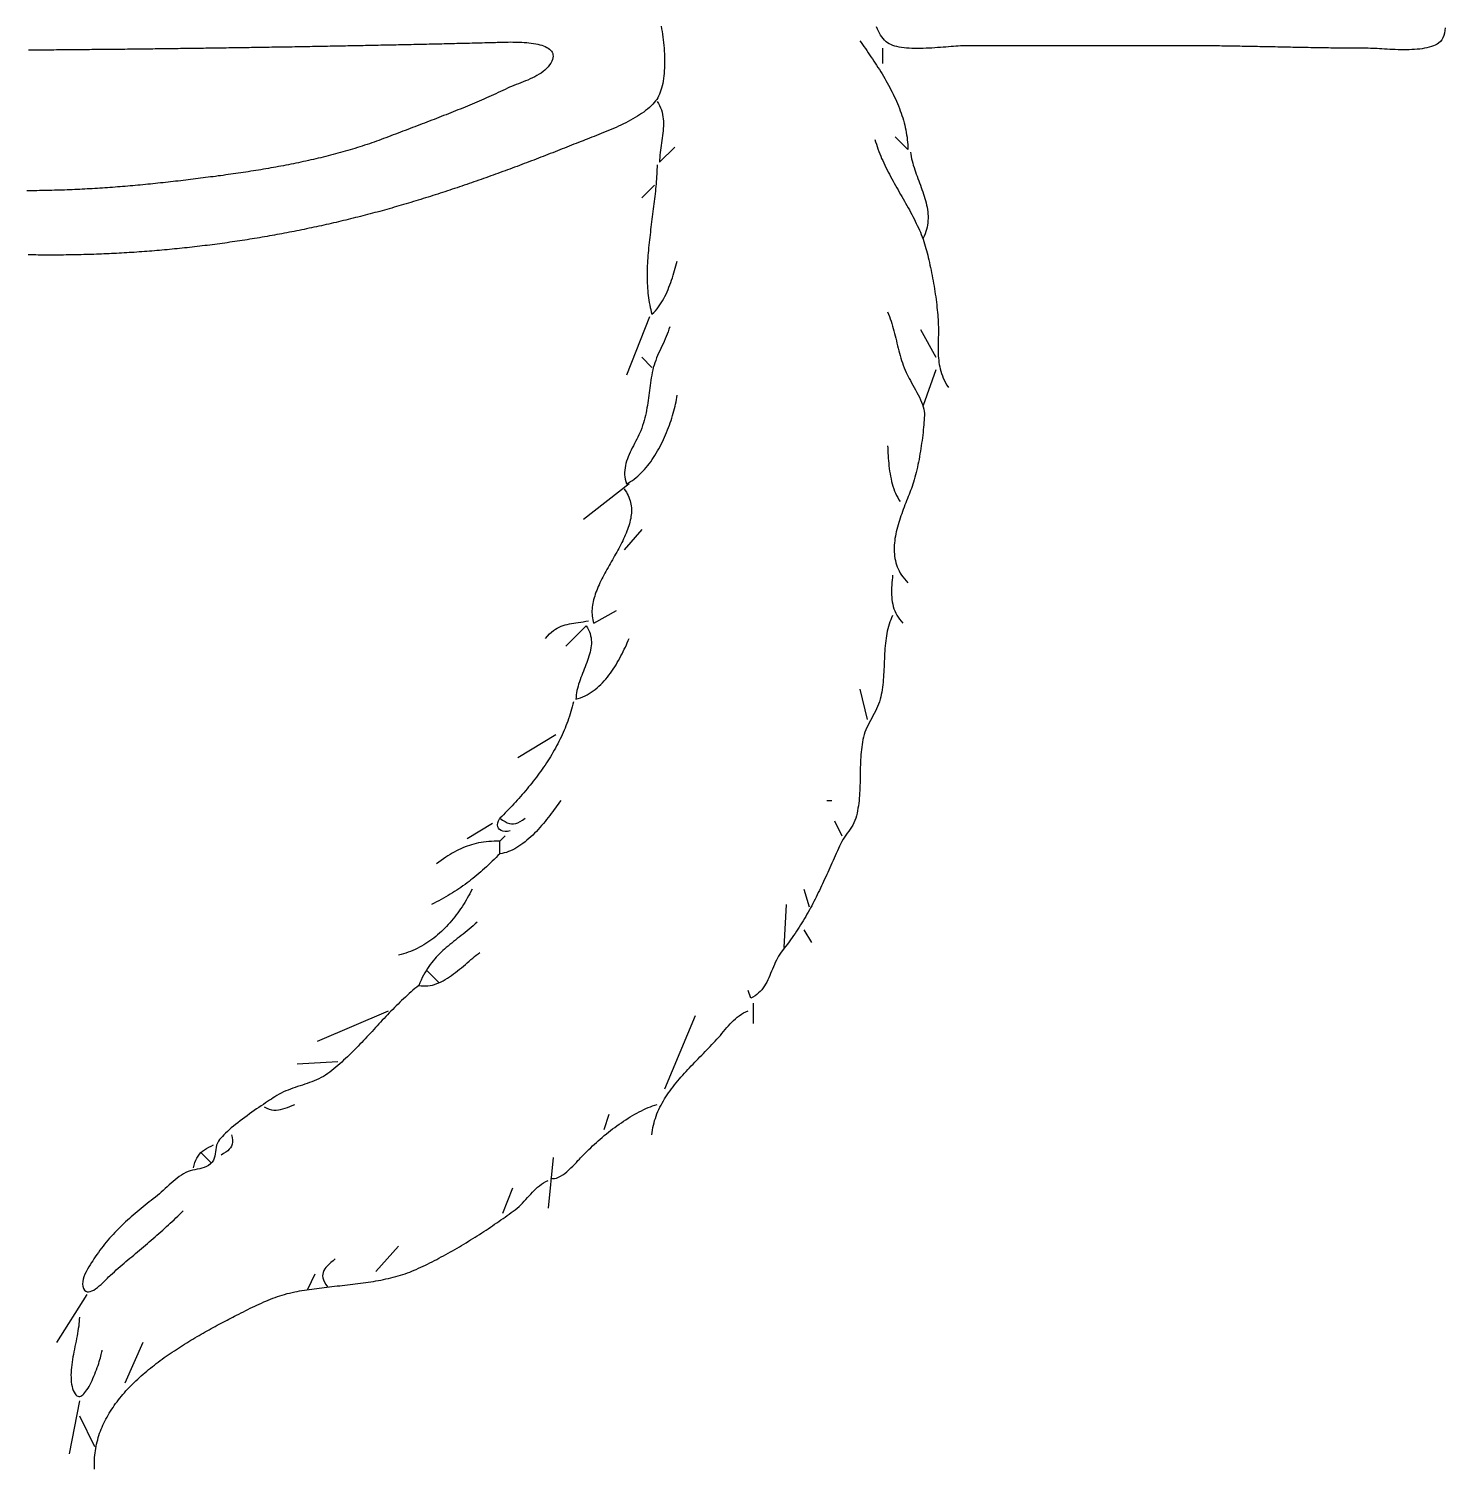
# Model space of a CAD drawing. Header units: millimetres. Extents: x 39 to 1143, y 32 to 1572.
# Drawn here: x 584 to 1143, y 32 to 601 of the extents above; entities that cross this region are included whole.
import ezdxf

# ---------------------------------------------------------------- set-up
doc = ezdxf.new("R2010")
doc.units = ezdxf.units.MM
doc.layers.add('0_0_0', color=3, linetype='Continuous')

msp = doc.modelspace()

# ---------------------------------------------------------------- linework, layer by layer
at = {"layer": '0_0_0'}
for points in [[(833.15, 601.73), (833.34, 600.7), (833.52, 599.64), (833.68, 598.57), (833.84, 597.49), (833.97, 596.39), (834.1, 595.28), (834.21, 594.17), (834.3, 593.04), (834.38, 591.92), (834.44, 590.8), (834.48, 589.68), (834.5, 588.56), (834.51, 587.45), (834.49, 586.35), (834.45, 585.27), (834.4, 584.2), (834.32, 583.15), (834.21, 582.12), (834.09, 581.11), (833.94, 580.13), (833.76, 579.17), (833.56, 578.25), (833.34, 577.36), (833.08, 576.5), (832.8, 575.69), (832.49, 574.91), (832.16, 574.18), (831.79, 573.49), (831.39, 572.86), (830.96, 572.27), (830.4, 571.6), (829.8, 570.95), (829.16, 570.31), (828.49, 569.69), (827.77, 569.08), (827.03, 568.48), (826.25, 567.89), (825.45, 567.32), (824.62, 566.76), (823.76, 566.22), (822.89, 565.69), (821.99, 565.16), (821.07, 564.65), (820.14, 564.16), (819.2, 563.67), (818.24, 563.19), (817.28, 562.73), (816.3, 562.27), (815.33, 561.83), (814.35, 561.4), (813.37, 560.97), (812.39, 560.56), (811.41, 560.15), (810.44, 559.76), (809.48, 559.37), (808.52, 558.99), (807.58, 558.63), (806.66, 558.26), (805.75, 557.91), (804.86, 557.57), (803.99, 557.23), (803.14, 556.9), (802.32, 556.57), (801.52, 556.26), (800.59, 555.88), (799.66, 555.51), (798.73, 555.14), (797.8, 554.77), (796.87, 554.4), (795.94, 554.03), (795.01, 553.66), (794.07, 553.29), (793.14, 552.92), (792.21, 552.55), (791.27, 552.19), (790.34, 551.82), (789.4, 551.46), (788.47, 551.09), (787.53, 550.73), (786.6, 550.37), (785.66, 550.01), (784.72, 549.64), (783.79, 549.28), (782.85, 548.92), (781.91, 548.57), (780.97, 548.21), (780.03, 547.85), (779.09, 547.5), (778.15, 547.14), (777.21, 546.79), (776.27, 546.44), (775.33, 546.09), (774.39, 545.74), (773.44, 545.39), (772.5, 545.04), (771.56, 544.69), (770.61, 544.34), (769.67, 544), (768.73, 543.66), (767.78, 543.31), (766.83, 542.97), (765.89, 542.63), (764.94, 542.29), (763.99, 541.96), (763.05, 541.62), (762.1, 541.28), (761.15, 540.95), (760.2, 540.62), (759.25, 540.29), (758.3, 539.96), (757.35, 539.63), (756.4, 539.3), (755.45, 538.98), (754.5, 538.65), (753.55, 538.33), (752.6, 538.01), (751.64, 537.69), (750.69, 537.37), (749.74, 537.05), (748.78, 536.74), (747.83, 536.43), (746.87, 536.11), (745.92, 535.8), (744.96, 535.49), (744, 535.19), (743.05, 534.88), (742.09, 534.58), (741.13, 534.28), (740.17, 533.98), (739.21, 533.68), (738.25, 533.38), (737.29, 533.08), (736.33, 532.79), (735.37, 532.5), (734.41, 532.21), (733.45, 531.92), (732.49, 531.64), (731.52, 531.35), (730.58, 531.08), (729.64, 530.8), (728.69, 530.53), (727.75, 530.26), (726.8, 529.99), (725.85, 529.72), (724.9, 529.46), (723.95, 529.19), (723, 528.93), (722.05, 528.67), (721.1, 528.41), (720.15, 528.16), (719.2, 527.9), (718.24, 527.65), (717.29, 527.4), (716.34, 527.15), (715.38, 526.91), (714.42, 526.66), (713.47, 526.42), (712.51, 526.18), (711.55, 525.94), (710.59, 525.7), (709.63, 525.47), (708.67, 525.24), (707.71, 525), (706.75, 524.77), (705.78, 524.55), (704.82, 524.32), (703.86, 524.1), (702.89, 523.88), (701.93, 523.66), (700.96, 523.44), (699.99, 523.22), (699.03, 523.01), (698.06, 522.8), (697.09, 522.59), (696.12, 522.38), (695.15, 522.17), (694.18, 521.97), (693.21, 521.76), (692.24, 521.56), (691.27, 521.37), (690.3, 521.17), (689.32, 520.97), (688.35, 520.78), (687.37, 520.59), (686.4, 520.4), (685.42, 520.21), (684.45, 520.03), (683.47, 519.84), (682.5, 519.66), (681.52, 519.48), (680.54, 519.31), (679.56, 519.13), (678.58, 518.96), (677.61, 518.79), (676.63, 518.62), (675.65, 518.45), (674.67, 518.28), (673.68, 518.12), (672.7, 517.96), (671.72, 517.8), (670.74, 517.64), (669.76, 517.48), (668.77, 517.33), (667.79, 517.18), (666.8, 517.02), (665.82, 516.88), (664.84, 516.73), (663.85, 516.59), (662.86, 516.44), (661.88, 516.3), (660.89, 516.16), (659.91, 516.03), (658.92, 515.89), (657.93, 515.76), (656.94, 515.63), (655.95, 515.5), (654.97, 515.37), (653.98, 515.25), (652.99, 515.13), (652, 515), (651.01, 514.89), (650.02, 514.77), (649.03, 514.65), (648.04, 514.54), (647.05, 514.43), (646.06, 514.32), (645.06, 514.21), (644.07, 514.11), (643.08, 514.01), (642.09, 513.9), (641.1, 513.81), (640.1, 513.71), (639.11, 513.61), (638.12, 513.52), (637.12, 513.43), (636.13, 513.34), (635.14, 513.25), (634.14, 513.17), (633.15, 513.08), (632.15, 513), (631.16, 512.92), (630.16, 512.85), (629.17, 512.77), (628.17, 512.7), (627.18, 512.63), (626.18, 512.56), (625.19, 512.49), (624.19, 512.42), (623.19, 512.36), (622.2, 512.3), (621.2, 512.24), (620.21, 512.18), (619.21, 512.13), (618.21, 512.08), (617.22, 512.02), (616.22, 511.98), (615.22, 511.93), (614.23, 511.88), (613.23, 511.84), (612.23, 511.8), (611.23, 511.76), (610.24, 511.72), (609.24, 511.69), (608.24, 511.65), (607.25, 511.62), (606.25, 511.59), (605.25, 511.57), (604.25, 511.54), (603.26, 511.52), (602.26, 511.5), (601.26, 511.48), (600.26, 511.46), (599.27, 511.45), (598.27, 511.44), (597.27, 511.43), (596.28, 511.42), (595.28, 511.41), (594.28, 511.41), (593.28, 511.4), (592.29, 511.4), (591.29, 511.4), (590.29, 511.41), (589.3, 511.41), (588.3, 511.42), (587.3, 511.43), (586.31, 511.44), (585.31, 511.46), (584.31, 511.47), (583.32, 511.49)], [(1142.6, 601.12), (1142.49, 600.08), (1142.32, 599.07), (1142.06, 598.11), (1141.72, 597.22), (1141.27, 596.41), (1140.7, 595.69), (1140.01, 595.09), (1139.38, 594.68), (1138.69, 594.31), (1137.94, 593.98), (1137.15, 593.7), (1136.31, 593.44), (1135.42, 593.22), (1134.5, 593.04), (1133.54, 592.88), (1132.55, 592.75), (1131.54, 592.65), (1130.5, 592.57), (1129.44, 592.52), (1128.37, 592.48), (1127.28, 592.46), (1126.19, 592.46), (1125.09, 592.47), (1123.99, 592.5), (1122.9, 592.53), (1121.82, 592.58), (1120.74, 592.63), (1119.69, 592.68), (1118.65, 592.74), (1117.64, 592.8), (1116.65, 592.86), (1115.69, 592.91), (1114.77, 592.96), (1113.89, 593), (1113.06, 593.03), (1112.26, 593.05), (1111.52, 593.06), (1110.52, 593.06), (1109.52, 593.06), (1108.52, 593.06), (1107.52, 593.07), (1106.52, 593.07), (1105.52, 593.08), (1104.52, 593.08), (1103.52, 593.09), (1102.52, 593.1), (1101.52, 593.11), (1100.51, 593.12), (1099.51, 593.13), (1098.51, 593.14), (1097.51, 593.16), (1096.51, 593.17), (1095.51, 593.18), (1094.51, 593.2), (1093.51, 593.21), (1092.51, 593.23), (1091.51, 593.25), (1090.51, 593.26), (1089.51, 593.28), (1088.5, 593.3), (1087.5, 593.32), (1086.5, 593.34), (1085.5, 593.35), (1084.5, 593.37), (1083.5, 593.39), (1082.5, 593.41), (1081.5, 593.43), (1080.5, 593.45), (1079.5, 593.47), (1078.5, 593.5), (1077.5, 593.52), (1076.5, 593.54), (1075.5, 593.56), (1074.5, 593.58), (1073.5, 593.6), (1072.5, 593.62), (1071.5, 593.64), (1070.5, 593.66), (1069.5, 593.68), (1068.5, 593.7), (1067.5, 593.72), (1066.5, 593.74), (1065.5, 593.76), (1064.5, 593.78), (1063.5, 593.8), (1062.5, 593.82), (1061.5, 593.83), (1060.5, 593.85), (1059.5, 593.87), (1058.5, 593.89), (1057.5, 593.9), (1056.5, 593.92), (1055.5, 593.93), (1054.5, 593.95), (1053.5, 593.96), (1052.5, 593.97), (1051.51, 593.98), (1050.51, 593.99), (1049.51, 594.01), (1048.51, 594.01), (1047.51, 594.02), (1046.51, 594.03), (1045.51, 594.04), (1044.51, 594.04), (1043.52, 594.05), (1042.52, 594.05), (1041.52, 594.06), (1040.52, 594.06), (1039.52, 594.06), (953.52, 594.06), (952.83, 594.05), (952.07, 594.02), (951.26, 593.98), (950.4, 593.93), (949.5, 593.87), (948.55, 593.8), (947.57, 593.72), (946.56, 593.64), (945.51, 593.55), (944.44, 593.47), (943.35, 593.38), (942.24, 593.3), (941.12, 593.22), (939.99, 593.15), (938.85, 593.09), (937.71, 593.04), (936.57, 593), (935.44, 592.97), (934.32, 592.96), (933.22, 592.98), (932.13, 593.01), (931.07, 593.06), (930.03, 593.14), (929.02, 593.24), (928.04, 593.37), (927.11, 593.53), (926.21, 593.72), (925.37, 593.95), (924.57, 594.21), (923.82, 594.51), (923.14, 594.85), (922.51, 595.24), (921.95, 595.66), (921.34, 596.23), (920.78, 596.85), (920.25, 597.52), (919.76, 598.23), (919.31, 598.99), (918.89, 599.79), (918.5, 600.62), (918.14, 601.49)], [(766.52, 595.35), (766.89, 595.36), (767.33, 595.38), (767.83, 595.4), (768.4, 595.42), (769.02, 595.44), (769.69, 595.47), (770.41, 595.49), (771.17, 595.51), (771.97, 595.52), (772.8, 595.53), (773.66, 595.54), (774.55, 595.53), (775.45, 595.52), (776.36, 595.5), (777.29, 595.46), (778.21, 595.42), (779.14, 595.36), (780.07, 595.28), (780.98, 595.19), (781.88, 595.08), (782.76, 594.95), (783.62, 594.8), (784.44, 594.63), (785.24, 594.43), (785.99, 594.22), (786.71, 593.97), (787.38, 593.71), (787.99, 593.41), (788.55, 593.08), (789.05, 592.73), (789.48, 592.34), (789.84, 591.92), (790.12, 591.47), (790.33, 590.98), (790.45, 590.45), (790.48, 589.89), (790.41, 589.29), (790.25, 588.64), (789.98, 587.96), (789.61, 587.23), (789.12, 586.47), (788.56, 585.75), (787.94, 585.08), (787.27, 584.44), (786.54, 583.85), (785.77, 583.29), (784.96, 582.77), (784.11, 582.27), (783.24, 581.8), (782.34, 581.36), (781.42, 580.94), (780.5, 580.53), (779.56, 580.14), (778.63, 579.77), (777.7, 579.41), (776.78, 579.05), (775.87, 578.7), (774.99, 578.34), (774.13, 577.99), (773.31, 577.64), (772.52, 577.27), (771.6, 576.83), (770.67, 576.39), (769.74, 575.96), (768.81, 575.53), (767.88, 575.1), (766.95, 574.68), (766.02, 574.26), (765.08, 573.84), (764.15, 573.43), (763.22, 573.02), (762.29, 572.61), (761.35, 572.21), (760.42, 571.81), (759.49, 571.41), (758.55, 571.01), (757.62, 570.62), (756.68, 570.23), (755.74, 569.84), (754.81, 569.46), (753.87, 569.07), (752.93, 568.69), (751.99, 568.32), (751.06, 567.94), (750.12, 567.56), (749.18, 567.19), (748.24, 566.82), (747.29, 566.45), (746.35, 566.08), (745.41, 565.71), (744.47, 565.35), (743.52, 564.98), (742.58, 564.62), (741.64, 564.25), (740.69, 563.89), (739.75, 563.53), (738.8, 563.17), (737.85, 562.8), (736.9, 562.44), (735.96, 562.08), (735.01, 561.72), (734.06, 561.36), (733.11, 561), (732.16, 560.64), (731.2, 560.28), (730.25, 559.92), (729.3, 559.56), (728.35, 559.2), (727.39, 558.83), (726.44, 558.47), (725.48, 558.1), (724.52, 557.74), (723.6, 557.39), (722.67, 557.04), (721.74, 556.7), (720.8, 556.36), (719.87, 556.03), (718.93, 555.7), (717.99, 555.38), (717.05, 555.06), (716.11, 554.75), (715.16, 554.44), (714.21, 554.14), (713.26, 553.84), (712.31, 553.55), (711.36, 553.26), (710.4, 552.97), (709.45, 552.69), (708.49, 552.41), (707.53, 552.14), (706.56, 551.87), (705.6, 551.6), (704.64, 551.34), (703.67, 551.09), (702.7, 550.83), (701.73, 550.59), (700.76, 550.34), (699.79, 550.1), (698.81, 549.86), (697.84, 549.63), (696.86, 549.4), (695.89, 549.17), (694.91, 548.95), (693.93, 548.73), (692.95, 548.51), (691.97, 548.3), (690.98, 548.09), (690, 547.88), (689.02, 547.67), (688.03, 547.47), (687.05, 547.28), (686.06, 547.08), (685.07, 546.89), (684.08, 546.7), (683.09, 546.52), (682.11, 546.33), (681.12, 546.15), (680.13, 545.97), (679.13, 545.8), (678.14, 545.63), (677.15, 545.46), (676.16, 545.29), (675.17, 545.12), (674.18, 544.96), (673.18, 544.8), (672.19, 544.64), (671.2, 544.48), (670.21, 544.33), (669.21, 544.18), (668.22, 544.03), (667.23, 543.88), (666.23, 543.73), (665.24, 543.59), (664.25, 543.45), (663.26, 543.31), (662.27, 543.17), (661.27, 543.03), (660.28, 542.89), (659.29, 542.76), (658.3, 542.63), (657.31, 542.49), (656.32, 542.36), (655.33, 542.24), (654.34, 542.11), (653.36, 541.98), (652.37, 541.86), (651.38, 541.73), (650.4, 541.61), (649.41, 541.49), (648.43, 541.37), (647.45, 541.25), (646.46, 541.13), (645.48, 541.01), (644.5, 540.89), (643.52, 540.77), (642.53, 540.65), (641.53, 540.54), (640.53, 540.42), (639.54, 540.31), (638.54, 540.2), (637.54, 540.08), (636.55, 539.98), (635.55, 539.87), (634.55, 539.76), (633.55, 539.66), (632.56, 539.56), (631.56, 539.45), (630.56, 539.36), (629.57, 539.26), (628.57, 539.16), (627.57, 539.07), (626.58, 538.98), (625.58, 538.89), (624.58, 538.8), (623.58, 538.71), (622.59, 538.62), (621.59, 538.54), (620.59, 538.46), (619.6, 538.38), (618.6, 538.3), (617.6, 538.22), (616.61, 538.15), (615.61, 538.08), (614.61, 538.01), (613.62, 537.94), (612.62, 537.87), (611.63, 537.81), (610.63, 537.74), (609.63, 537.68), (608.64, 537.62), (607.64, 537.56), (606.64, 537.51), (605.65, 537.46), (604.65, 537.4), (603.66, 537.35), (602.66, 537.31), (601.67, 537.26), (600.67, 537.22), (599.67, 537.18), (598.68, 537.14), (597.68, 537.1), (596.69, 537.07), (595.69, 537.03), (594.7, 537), (593.7, 536.97), (592.71, 536.95), (591.71, 536.92), (590.72, 536.9), (589.72, 536.88), (588.73, 536.86), (587.74, 536.84), (586.74, 536.83), (585.75, 536.82), (584.75, 536.81), (583.76, 536.8), (582.77, 536.8)], [(583.49, 592.42), (584.49, 592.43), (585.49, 592.44), (586.49, 592.45), (587.49, 592.45), (588.49, 592.46), (589.49, 592.47), (590.49, 592.48), (591.49, 592.49), (592.49, 592.5), (593.49, 592.5), (594.49, 592.51), (595.49, 592.52), (596.49, 592.53), (597.49, 592.54), (598.49, 592.55), (599.49, 592.56), (600.49, 592.56), (601.49, 592.57), (602.49, 592.58), (603.49, 592.59), (604.49, 592.6), (605.49, 592.61), (606.49, 592.62), (607.49, 592.63), (608.49, 592.64), (609.49, 592.65), (610.49, 592.66), (611.49, 592.67), (612.49, 592.68), (613.49, 592.69), (614.49, 592.7), (615.49, 592.71), (616.49, 592.72), (617.49, 592.73), (618.49, 592.74), (619.49, 592.75), (620.49, 592.76), (621.49, 592.77), (622.49, 592.78), (623.49, 592.8), (624.49, 592.81), (625.49, 592.82), (626.49, 592.83), (627.49, 592.84), (628.49, 592.85), (629.49, 592.86), (630.49, 592.88), (631.49, 592.89), (632.49, 592.9), (633.49, 592.91), (634.49, 592.92), (635.49, 592.94), (636.49, 592.95), (637.49, 592.96), (638.49, 592.97), (639.49, 592.98), (640.5, 593), (641.5, 593.01), (642.5, 593.02), (643.5, 593.04), (644.5, 593.05), (645.5, 593.06), (646.5, 593.07), (647.5, 593.09), (648.5, 593.1), (649.5, 593.11), (650.5, 593.13), (651.5, 593.14), (652.5, 593.15), (653.5, 593.17), (654.5, 593.18), (655.5, 593.2), (656.5, 593.21), (657.5, 593.22), (658.5, 593.24), (659.5, 593.25), (660.5, 593.27), (661.5, 593.28), (662.5, 593.3), (663.5, 593.31), (664.5, 593.33), (665.5, 593.34), (666.5, 593.36), (667.5, 593.37), (668.5, 593.39), (669.5, 593.4), (670.5, 593.42), (671.5, 593.43), (672.5, 593.45), (673.5, 593.46), (674.5, 593.48), (675.5, 593.49), (676.5, 593.51), (677.5, 593.53), (678.5, 593.54), (679.5, 593.56), (680.5, 593.57), (681.5, 593.59), (682.5, 593.61), (683.5, 593.62), (684.5, 593.64), (685.5, 593.66), (686.5, 593.67), (687.5, 593.69), (688.5, 593.71), (689.5, 593.73), (690.51, 593.74), (691.51, 593.76), (692.51, 593.78), (693.51, 593.8), (694.51, 593.81), (695.51, 593.83), (696.51, 593.85), (697.51, 593.87), (698.51, 593.88), (699.51, 593.9), (700.51, 593.92), (701.51, 593.94), (702.51, 593.96), (703.51, 593.98), (704.51, 594), (705.51, 594.01), (706.51, 594.03), (707.51, 594.05), (708.51, 594.07), (709.51, 594.09), (710.51, 594.11), (711.51, 594.13), (712.51, 594.15), (713.51, 594.17), (714.51, 594.19), (715.51, 594.21), (716.51, 594.23), (717.51, 594.25), (718.51, 594.27), (719.51, 594.29), (720.51, 594.31), (721.51, 594.33), (722.51, 594.35), (723.51, 594.37), (724.51, 594.39), (725.51, 594.41), (726.51, 594.43), (727.51, 594.45), (728.51, 594.47), (729.51, 594.49), (730.52, 594.52), (731.52, 594.54), (732.52, 594.56), (733.52, 594.58), (734.52, 594.6), (735.52, 594.62), (736.52, 594.65), (737.52, 594.67), (738.52, 594.69), (739.52, 594.71), (740.52, 594.73), (741.52, 594.76), (742.52, 594.78), (743.52, 594.8), (744.52, 594.82), (745.52, 594.85), (746.52, 594.87), (747.52, 594.89), (748.52, 594.92), (749.52, 594.94), (750.52, 594.96), (751.52, 594.99), (752.52, 595.01), (753.52, 595.03), (754.52, 595.06), (755.52, 595.08), (756.52, 595.11), (757.52, 595.13), (758.52, 595.15), (759.52, 595.18), (760.52, 595.2), (761.52, 595.23), (762.52, 595.25), (763.52, 595.28), (764.52, 595.3), (765.52, 595.33), (766.52, 595.35)], [(911.52, 596.06), (912.07, 595.29), (912.63, 594.51), (913.18, 593.72), (913.74, 592.92), (914.3, 592.12), (914.85, 591.32), (915.41, 590.5), (915.97, 589.68), (916.53, 588.86), (917.08, 588.02), (917.63, 587.19), (918.18, 586.34), (918.73, 585.49), (919.27, 584.64), (919.8, 583.77), (920.33, 582.91), (920.86, 582.03), (921.38, 581.16), (921.88, 580.28), (922.39, 579.39), (922.88, 578.5), (923.36, 577.6), (923.83, 576.7), (924.29, 575.79), (924.74, 574.88), (925.18, 573.97), (925.61, 573.05), (926.02, 572.13), (926.42, 571.2), (926.8, 570.27), (927.17, 569.34), (927.53, 568.4), (927.86, 567.46), (928.18, 566.52), (928.49, 565.58), (928.77, 564.63), (929.03, 563.68), (929.28, 562.72), (929.51, 561.76), (929.71, 560.8), (929.89, 559.84), (930.05, 558.88), (930.19, 557.91), (930.31, 556.95), (930.4, 555.98), (930.47, 555), (930.51, 554.03), (930.52, 553.06), (925.52, 558.06)], [(920.52, 593.06), (920.52, 587.06)], [(831.52, 572.06), (832.06, 571.24), (832.53, 570.41), (832.92, 569.56), (833.25, 568.7), (833.51, 567.83), (833.72, 566.94), (833.87, 566.05), (833.98, 565.14), (834.04, 564.22), (834.06, 563.3), (834.04, 562.36), (833.99, 561.42), (833.92, 560.47), (833.82, 559.52), (833.71, 558.57), (833.58, 557.61), (833.44, 556.65), (833.3, 555.69), (833.15, 554.72), (833.02, 553.76), (832.89, 552.8), (832.77, 551.85), (832.67, 550.89), (832.59, 549.94), (832.54, 549), (832.52, 548.06), (838.52, 554.06)], [(917.52, 557.06), (917.79, 556.11), (918.08, 555.16), (918.39, 554.23), (918.72, 553.29), (919.06, 552.36), (919.42, 551.44), (919.8, 550.52), (920.18, 549.6), (920.59, 548.69), (921, 547.78), (921.43, 546.88), (921.86, 545.98), (922.31, 545.08), (922.77, 544.18), (923.23, 543.29), (923.71, 542.4), (924.18, 541.51), (924.67, 540.63), (925.16, 539.75), (925.65, 538.86), (926.15, 537.98), (926.65, 537.11), (927.15, 536.23), (927.65, 535.35), (928.15, 534.47), (928.65, 533.6), (929.15, 532.72), (929.65, 531.85), (930.14, 530.97), (930.63, 530.1), (931.11, 529.22), (931.58, 528.35), (932.05, 527.47), (932.51, 526.59), (932.97, 525.71), (933.41, 524.83), (933.84, 523.94), (934.26, 523.06), (934.67, 522.17), (935.07, 521.28), (935.45, 520.39), (935.82, 519.5), (936.17, 518.6), (936.5, 517.7), (936.82, 516.79), (937.12, 515.88), (937.4, 514.97), (937.66, 514.06), (937.89, 513.19), (938.13, 512.29), (938.36, 511.37), (938.59, 510.43), (938.81, 509.47), (939.03, 508.49), (939.25, 507.49), (939.47, 506.48), (939.68, 505.45), (939.89, 504.41), (940.1, 503.37), (940.29, 502.31), (940.49, 501.25), (940.67, 500.19), (940.85, 499.13), (941.03, 498.06), (941.19, 497), (941.35, 495.94), (941.5, 494.88), (941.64, 493.84), (941.78, 492.8), (941.9, 491.77), (942.02, 490.76), (942.12, 489.76), (942.22, 488.78), (942.3, 487.82), (942.37, 486.87), (942.43, 485.95), (942.48, 485.06), (942.53, 483.97), (942.55, 482.91), (942.57, 481.87), (942.56, 480.86), (942.56, 479.86), (942.54, 478.89), (942.52, 477.94), (942.5, 477.01), (942.49, 476.08), (942.47, 475.18), (942.47, 474.28), (942.48, 473.39), (942.5, 472.51), (942.54, 471.64), (942.6, 470.77), (942.69, 469.9), (942.79, 469.04), (942.93, 468.17), (943.1, 467.3), (943.3, 466.43), (943.55, 465.55), (943.83, 464.66), (944.15, 463.76), (944.52, 462.85), (944.94, 461.93), (945.41, 460.99), (945.94, 460.03), (946.52, 459.06)], [(931.52, 552.06), (931.65, 551.19), (931.81, 550.33), (931.99, 549.46), (932.2, 548.59), (932.43, 547.72), (932.68, 546.86), (932.95, 545.99), (933.24, 545.12), (933.54, 544.24), (933.84, 543.37), (934.16, 542.5), (934.48, 541.63), (934.8, 540.76), (935.13, 539.88), (935.45, 539.01), (935.77, 538.14), (936.09, 537.26), (936.39, 536.39), (936.69, 535.51), (936.97, 534.64), (937.23, 533.76), (937.48, 532.89), (937.7, 532.02), (937.9, 531.14), (938.08, 530.27), (938.23, 529.39), (938.35, 528.52), (938.43, 527.64), (938.48, 526.77), (938.49, 525.9), (938.47, 525.02), (938.4, 524.15), (938.28, 523.28), (938.12, 522.41), (937.91, 521.54), (937.65, 520.67), (937.33, 519.8), (936.96, 518.93), (936.52, 518.06)], [(831.52, 547.06), (831.51, 546.14), (831.49, 545.21), (831.46, 544.27), (831.42, 543.33), (831.37, 542.38), (831.3, 541.43), (831.23, 540.47), (831.16, 539.5), (831.07, 538.53), (830.98, 537.56), (830.88, 536.58), (830.78, 535.59), (830.67, 534.6), (830.55, 533.61), (830.43, 532.61), (830.31, 531.61), (830.18, 530.6), (830.06, 529.6), (829.93, 528.59), (829.79, 527.57), (829.66, 526.56), (829.53, 525.54), (829.4, 524.52), (829.26, 523.5), (829.13, 522.48), (829, 521.46), (828.88, 520.44), (828.75, 519.41), (828.63, 518.39), (828.51, 517.37), (828.4, 516.35), (828.29, 515.32), (828.19, 514.3), (828.1, 513.28), (828.01, 512.27), (827.92, 511.25), (827.85, 510.23), (827.78, 509.22), (827.73, 508.21), (827.68, 507.21), (827.64, 506.2), (827.61, 505.2), (827.6, 504.2), (827.59, 503.21), (827.6, 502.22), (827.62, 501.24), (827.65, 500.26), (827.7, 499.28), (827.76, 498.31), (827.84, 497.35), (827.93, 496.39), (828.03, 495.44), (828.16, 494.49), (828.3, 493.55), (828.45, 492.62), (828.63, 491.69), (828.82, 490.77), (829.04, 489.86), (829.27, 488.95), (829.52, 488.06), (830.22, 488.73), (830.88, 489.43), (831.51, 490.16), (832.1, 490.92), (832.66, 491.71), (833.2, 492.51), (833.7, 493.35), (834.18, 494.2), (834.64, 495.07), (835.07, 495.96), (835.48, 496.86), (835.87, 497.77), (836.24, 498.7), (836.59, 499.64), (836.93, 500.58), (837.26, 501.52), (837.57, 502.47), (837.87, 503.43), (838.16, 504.38), (838.44, 505.33), (838.72, 506.27), (838.99, 507.21), (839.26, 508.14), (839.52, 509.06)], [(825.52, 534.06), (830.52, 539.06)], [(828.52, 487.06), (819.52, 464.06)], [(922.52, 489.06), (922.9, 488.13), (923.26, 487.19), (923.59, 486.25), (923.9, 485.3), (924.2, 484.35), (924.48, 483.39), (924.75, 482.43), (925.01, 481.46), (925.26, 480.49), (925.5, 479.52), (925.74, 478.54), (925.98, 477.57), (926.21, 476.59), (926.45, 475.61), (926.7, 474.64), (926.95, 473.66), (927.2, 472.69), (927.47, 471.72), (927.75, 470.76), (928.05, 469.79), (928.37, 468.83), (928.7, 467.88), (929.05, 466.93), (929.43, 465.99), (929.84, 465.06), (930.19, 464.31), (930.59, 463.52), (931.03, 462.69), (931.51, 461.83), (932.01, 460.94), (932.52, 460.03), (933.05, 459.1), (933.57, 458.16), (934.09, 457.2), (934.59, 456.24), (935.07, 455.28), (935.52, 454.32), (935.92, 453.36), (936.28, 452.42), (936.58, 451.5), (936.82, 450.6), (936.99, 449.72), (937.08, 448.87), (937.08, 448.06), (937.02, 447.18), (936.96, 446.27), (936.88, 445.34), (936.8, 444.38), (936.71, 443.4), (936.61, 442.4), (936.5, 441.38), (936.38, 440.35), (936.26, 439.3), (936.12, 438.25), (935.97, 437.19), (935.82, 436.12), (935.66, 435.04), (935.49, 433.97), (935.31, 432.9), (935.12, 431.83), (934.92, 430.76), (934.71, 429.7), (934.5, 428.66), (934.28, 427.62), (934.04, 426.6), (933.8, 425.6), (933.55, 424.62), (933.3, 423.66), (933.03, 422.72), (932.76, 421.81), (932.47, 420.92), (932.18, 420.07), (931.9, 419.3), (931.61, 418.51), (931.31, 417.71), (931, 416.9), (930.68, 416.09), (930.36, 415.26), (930.04, 414.43), (929.71, 413.58), (929.38, 412.74), (929.05, 411.88), (928.72, 411.02), (928.4, 410.15), (928.09, 409.28), (927.78, 408.4), (927.48, 407.52), (927.19, 406.64), (926.91, 405.76), (926.65, 404.87), (926.4, 403.98), (926.17, 403.09), (925.96, 402.2), (925.76, 401.3), (925.59, 400.41), (925.44, 399.52), (925.32, 398.64), (925.22, 397.75), (925.15, 396.87), (925.12, 395.99), (925.11, 395.11), (925.13, 394.24), (925.19, 393.37), (925.29, 392.51), (925.42, 391.65), (925.59, 390.81), (925.8, 389.96), (926.06, 389.13), (926.36, 388.3), (926.7, 387.49), (927.09, 386.68), (927.53, 385.88), (928.03, 385.09), (928.57, 384.32), (929.16, 383.55), (929.82, 382.8), (930.52, 382.06)], [(836.52, 483.06), (836.23, 482.1), (835.89, 481.14), (835.53, 480.19), (835.15, 479.24), (834.74, 478.29), (834.32, 477.35), (833.89, 476.41), (833.46, 475.48), (833.02, 474.54), (832.59, 473.61), (832.16, 472.67), (831.75, 471.73), (831.36, 470.79), (830.99, 469.85), (830.64, 468.91), (830.33, 467.96), (830.06, 467.01), (829.83, 466.06), (829.61, 465.02), (829.41, 463.99), (829.23, 462.97), (829.07, 461.96), (828.92, 460.96), (828.78, 459.96), (828.65, 458.96), (828.52, 457.97), (828.4, 456.98), (828.27, 456), (828.15, 455.01), (828.01, 454.03), (827.87, 453.05), (827.72, 452.07), (827.56, 451.09), (827.38, 450.1), (827.18, 449.11), (826.96, 448.12), (826.72, 447.13), (826.45, 446.13), (826.16, 445.12), (825.83, 444.11), (825.47, 443.09), (825.07, 442.06), (824.72, 441.22), (824.34, 440.38), (823.93, 439.53), (823.52, 438.68), (823.08, 437.83), (822.65, 436.98), (822.21, 436.12), (821.77, 435.26), (821.35, 434.4), (820.94, 433.53), (820.54, 432.66), (820.17, 431.79), (819.83, 430.91), (819.53, 430.03), (819.27, 429.15), (819.05, 428.27), (818.88, 427.38), (818.76, 426.48), (818.71, 425.59), (818.72, 424.69), (818.8, 423.79), (818.96, 422.88), (819.2, 421.97), (819.52, 421.06), (820.3, 421.49), (821.06, 421.96), (821.8, 422.46), (822.53, 422.99), (823.25, 423.55), (823.95, 424.15), (824.64, 424.77), (825.31, 425.42), (825.97, 426.1), (826.62, 426.8), (827.24, 427.53), (827.86, 428.28), (828.46, 429.05), (829.04, 429.84), (829.61, 430.65), (830.17, 431.48), (830.71, 432.32), (831.24, 433.18), (831.75, 434.06), (832.25, 434.94), (832.73, 435.84), (833.2, 436.75), (833.65, 437.67), (834.08, 438.59), (834.51, 439.53), (834.91, 440.46), (835.31, 441.41), (835.68, 442.35), (836.05, 443.3), (836.39, 444.25), (836.72, 445.19), (837.04, 446.14), (837.34, 447.08), (837.63, 448.02), (837.9, 448.95), (838.16, 449.88), (838.4, 450.79), (838.62, 451.7), (838.84, 452.6), (839.03, 453.48), (839.21, 454.36), (839.37, 455.21), (839.52, 456.06)], [(935.52, 482.06), (941.52, 471.06)], [(825.52, 471.06), (829.52, 467.06)], [(941.52, 466.06), (936.52, 452.06)], [(922.52, 436.06), (922.57, 435.13), (922.61, 434.18), (922.66, 433.21), (922.72, 432.22), (922.79, 431.22), (922.87, 430.21), (922.96, 429.19), (923.07, 428.17), (923.19, 427.14), (923.33, 426.11), (923.49, 425.09), (923.67, 424.07), (923.88, 423.07), (924.11, 422.07), (924.36, 421.08), (924.64, 420.12), (924.95, 419.17), (925.29, 418.25), (925.67, 417.35), (926.08, 416.48), (926.52, 415.64), (927, 414.83), (927.52, 414.06)], [(820.52, 421.06), (802.52, 407.06)], [(818.52, 419.06), (818.99, 418.41), (819.42, 417.76), (819.8, 417.1), (820.13, 416.44), (820.43, 415.78), (820.68, 415.1), (820.9, 414.43), (821.07, 413.75), (821.21, 413.06), (821.31, 412.37), (821.38, 411.68), (821.42, 410.98), (821.42, 410.28), (821.39, 409.57), (821.33, 408.86), (821.24, 408.15), (821.12, 407.43), (820.98, 406.71), (820.81, 405.99), (820.61, 405.27), (820.4, 404.54), (820.16, 403.81), (819.9, 403.07), (819.62, 402.34), (819.32, 401.6), (819.01, 400.86), (818.68, 400.11), (818.33, 399.37), (817.97, 398.62), (817.6, 397.87), (817.22, 397.12), (816.83, 396.37), (816.42, 395.62), (816.01, 394.87), (815.6, 394.11), (815.18, 393.36), (814.75, 392.6), (814.32, 391.84), (813.89, 391.09), (813.46, 390.33), (813.03, 389.57), (812.6, 388.82), (812.17, 388.06), (811.75, 387.3), (811.33, 386.54), (810.92, 385.79), (810.51, 385.03), (810.12, 384.28), (809.73, 383.52), (809.36, 382.77), (809, 382.02), (808.65, 381.27), (808.32, 380.52), (808, 379.77), (807.7, 379.03), (807.41, 378.28), (807.15, 377.54), (806.91, 376.8), (806.69, 376.06), (806.49, 375.33), (806.31, 374.6), (806.16, 373.87), (806.04, 373.14), (805.95, 372.42), (805.88, 371.7), (805.84, 370.98), (805.84, 370.26), (805.86, 369.55), (805.92, 368.85), (806.02, 368.14), (806.15, 367.44), (806.32, 366.75), (806.52, 366.06), (815.52, 371.06)], [(825.52, 403.06), (818.52, 395.06)], [(924.52, 385.06), (924.41, 384.06), (924.31, 383.07), (924.22, 382.08), (924.14, 381.1), (924.09, 380.13), (924.06, 379.16), (924.06, 378.2), (924.08, 377.25), (924.14, 376.31), (924.24, 375.38), (924.37, 374.46), (924.54, 373.55), (924.76, 372.66), (925.03, 371.78), (925.35, 370.91), (925.72, 370.06), (926.16, 369.23), (926.65, 368.41), (927.21, 367.61), (927.83, 366.82), (928.52, 366.06)], [(787.52, 360.06), (788.31, 360.99), (789.09, 361.81), (789.86, 362.53), (790.63, 363.16), (791.39, 363.7), (792.16, 364.17), (792.92, 364.56), (793.7, 364.9), (794.48, 365.18), (795.28, 365.42), (796.09, 365.61), (796.91, 365.78), (797.76, 365.93), (798.63, 366.07), (799.53, 366.2), (800.46, 366.33), (801.42, 366.48), (802.42, 366.64), (803.45, 366.83), (804.52, 367.06)], [(803.52, 365.06), (795.52, 357.06)], [(803.52, 365.06), (804.03, 364.29), (804.46, 363.51), (804.81, 362.72), (805.1, 361.94), (805.32, 361.14), (805.47, 360.35), (805.57, 359.54), (805.61, 358.74), (805.6, 357.93), (805.54, 357.11), (805.44, 356.3), (805.29, 355.48), (805.11, 354.65), (804.9, 353.82), (804.66, 352.99), (804.39, 352.16), (804.1, 351.32), (803.8, 350.49), (803.48, 349.64), (803.15, 348.8), (802.81, 347.96), (802.47, 347.11), (802.13, 346.27), (801.8, 345.42), (801.47, 344.57), (801.16, 343.72), (800.86, 342.87), (800.59, 342.01), (800.33, 341.16), (800.11, 340.31), (799.91, 339.46), (799.76, 338.61), (799.63, 337.76), (799.56, 336.91), (799.52, 336.06), (800.45, 336.33), (801.36, 336.64), (802.24, 336.99), (803.1, 337.39), (803.94, 337.83), (804.77, 338.3), (805.57, 338.81), (806.35, 339.36), (807.11, 339.93), (807.85, 340.54), (808.57, 341.18), (809.28, 341.85), (809.96, 342.54), (810.63, 343.25), (811.28, 343.99), (811.91, 344.75), (812.52, 345.53), (813.12, 346.33), (813.7, 347.14), (814.26, 347.97), (814.81, 348.8), (815.34, 349.65), (815.85, 350.51), (816.35, 351.38), (816.83, 352.25), (817.3, 353.12), (817.75, 354), (818.19, 354.88), (818.61, 355.75), (819.02, 356.63), (819.42, 357.5), (819.8, 358.36), (820.17, 359.21), (820.52, 360.06)], [(924.52, 369.06), (924.12, 368.25), (923.75, 367.43), (923.42, 366.58), (923.12, 365.71), (922.85, 364.81), (922.61, 363.9), (922.4, 362.98), (922.21, 362.03), (922.04, 361.07), (921.9, 360.1), (921.77, 359.11), (921.66, 358.12), (921.57, 357.11), (921.49, 356.1), (921.42, 355.07), (921.36, 354.05), (921.3, 353.01), (921.26, 351.98), (921.21, 350.94), (921.17, 349.91), (921.12, 348.87), (921.08, 347.83), (921.03, 346.8), (920.97, 345.78), (920.9, 344.76), (920.83, 343.74), (920.74, 342.74), (920.64, 341.74), (920.52, 340.76), (920.39, 339.79), (920.23, 338.83), (920.05, 337.89), (919.85, 336.97), (919.62, 336.06), (919.33, 335.06), (918.98, 334.09), (918.58, 333.14), (918.16, 332.21), (917.7, 331.29), (917.22, 330.38), (916.73, 329.48), (916.24, 328.58), (915.74, 327.68), (915.26, 326.78), (914.79, 325.86), (914.35, 324.94), (913.94, 324), (913.57, 323.04), (913.25, 322.06), (912.98, 321.06), (912.77, 320.09), (912.59, 319.12), (912.43, 318.14), (912.29, 317.16), (912.17, 316.17), (912.08, 315.18), (911.99, 314.18), (911.92, 313.18), (911.87, 312.18), (911.83, 311.17), (911.79, 310.16), (911.76, 309.15), (911.74, 308.13), (911.72, 307.12), (911.71, 306.1), (911.69, 305.08), (911.67, 304.07), (911.65, 303.05), (911.63, 302.03), (911.59, 301.02), (911.55, 300), (911.49, 298.99), (911.43, 297.98), (911.35, 296.97), (911.25, 295.97), (911.13, 294.97), (911, 293.97), (910.84, 292.98), (910.66, 291.99), (910.45, 291.01), (910.22, 290.03), (909.95, 289.06), (909.63, 288.12), (909.24, 287.23), (908.79, 286.37), (908.28, 285.55), (907.75, 284.74), (907.18, 283.95), (906.61, 283.17), (906.04, 282.38), (905.48, 281.59), (904.95, 280.77), (904.46, 279.93), (904.02, 279.06), (903.57, 278.07), (903.13, 277.1), (902.69, 276.13), (902.26, 275.16), (901.83, 274.21), (901.41, 273.26), (900.98, 272.32), (900.57, 271.38), (900.15, 270.45), (899.73, 269.53), (899.32, 268.61), (898.91, 267.69), (898.5, 266.79), (898.09, 265.88), (897.68, 264.99), (897.26, 264.09), (896.85, 263.21), (896.44, 262.32), (896.02, 261.44), (895.6, 260.57), (895.18, 259.7), (894.75, 258.83), (894.32, 257.96), (893.89, 257.1), (893.45, 256.24), (893.01, 255.39), (892.56, 254.54), (892.1, 253.68), (891.64, 252.84), (891.17, 251.99), (890.7, 251.15), (890.21, 250.3), (889.72, 249.46), (889.22, 248.62), (888.71, 247.78), (888.19, 246.95), (887.66, 246.11), (887.12, 245.27), (886.56, 244.43), (886, 243.6), (885.42, 242.76), (884.84, 241.93), (884.23, 241.09), (883.62, 240.25), (882.99, 239.41), (882.35, 238.57), (881.69, 237.73), (881.02, 236.89), (880.47, 236.16), (879.96, 235.4), (879.48, 234.62), (879.04, 233.8), (878.62, 232.97), (878.21, 232.13), (877.83, 231.27), (877.46, 230.4), (877.09, 229.53), (876.73, 228.65), (876.37, 227.78), (876, 226.92), (875.62, 226.06), (875.22, 225.22), (874.8, 224.4), (874.36, 223.6), (873.89, 222.83), (873.39, 222.09), (872.84, 221.38), (872.26, 220.71), (871.62, 220.08), (870.94, 219.5), (870.2, 218.96), (869.39, 218.48), (868.52, 218.06), (867.52, 221.06)], [(911.52, 340.06), (914.52, 328.06)], [(798.52, 335.06), (798.29, 334.08), (798.05, 333.11), (797.79, 332.15), (797.51, 331.19), (797.22, 330.24), (796.92, 329.3), (796.61, 328.36), (796.28, 327.43), (795.94, 326.51), (795.58, 325.59), (795.22, 324.68), (794.84, 323.77), (794.45, 322.87), (794.05, 321.98), (793.63, 321.09), (793.21, 320.21), (792.77, 319.33), (792.33, 318.46), (791.87, 317.6), (791.4, 316.74), (790.93, 315.89), (790.44, 315.04), (789.94, 314.2), (789.43, 313.36), (788.92, 312.53), (788.39, 311.7), (787.86, 310.88), (787.32, 310.06), (786.76, 309.25), (786.21, 308.45), (785.64, 307.65), (785.06, 306.85), (784.48, 306.06), (783.89, 305.27), (783.29, 304.49), (782.69, 303.71), (782.08, 302.94), (781.46, 302.17), (780.84, 301.41), (780.21, 300.65), (779.58, 299.9), (778.94, 299.15), (778.29, 298.4), (777.64, 297.66), (776.99, 296.92), (776.33, 296.19), (775.66, 295.46), (775, 294.73), (774.32, 294.01), (773.65, 293.29), (772.97, 292.58), (772.28, 291.87), (771.6, 291.16), (770.91, 290.45), (770.22, 289.75), (769.52, 289.06), (770.57, 288.31), (771.53, 287.72), (772.43, 287.27), (773.28, 286.98), (774.1, 286.84), (774.92, 286.84), (775.75, 287), (776.6, 287.29), (777.51, 287.74), (778.47, 288.33), (779.52, 289.06)], [(776.52, 313.06), (791.52, 322.06)], [(793.52, 296.06), (793.04, 295.38), (792.55, 294.68), (792.03, 293.96), (791.5, 293.22), (790.95, 292.46), (790.38, 291.7), (789.8, 290.92), (789.2, 290.13), (788.59, 289.34), (787.96, 288.55), (787.31, 287.76), (786.66, 286.97), (785.98, 286.18), (785.3, 285.4), (784.6, 284.63), (783.89, 283.87), (783.17, 283.13), (782.44, 282.4), (781.7, 281.69), (780.94, 281.01), (780.18, 280.35), (779.41, 279.71), (778.62, 279.1), (777.83, 278.53), (777.03, 277.99), (776.22, 277.49), (775.41, 277.02), (774.58, 276.6), (773.75, 276.22), (772.92, 275.88), (772.08, 275.6), (771.23, 275.36), (770.38, 275.18), (769.52, 275.06), (769.52, 280.06), (768.36, 280.04), (767.23, 280), (766.14, 279.93), (765.07, 279.85), (764.04, 279.74), (763.03, 279.61), (762.05, 279.46), (761.1, 279.29), (760.16, 279.09), (759.24, 278.87), (758.34, 278.62), (757.46, 278.35), (756.59, 278.05), (755.73, 277.73), (754.87, 277.39), (754.03, 277.01), (753.18, 276.61), (752.34, 276.18), (751.5, 275.73), (750.66, 275.25), (749.81, 274.73), (748.96, 274.2), (748.1, 273.63), (747.23, 273.03), (746.34, 272.4), (745.44, 271.75), (744.52, 271.06)], [(898.52, 296.06), (900.52, 296.06)], [(756.52, 281.06), (766.52, 287.06)], [(773.52, 284.06), (772.5, 283.86), (771.55, 283.82), (770.7, 283.93), (769.97, 284.19), (769.37, 284.57), (768.92, 285.08), (768.64, 285.69), (768.54, 286.41), (768.65, 287.21), (768.97, 288.1), (769.52, 289.06)], [(901.52, 288.06), (904.52, 282.06)], [(771.52, 282.06), (769.52, 280.06)], [(769.52, 275.06), (768.75, 274.29), (767.98, 273.53), (767.22, 272.79), (766.46, 272.06), (765.7, 271.33), (764.94, 270.62), (764.19, 269.93), (763.43, 269.24), (762.68, 268.56), (761.92, 267.9), (761.16, 267.24), (760.4, 266.59), (759.63, 265.96), (758.86, 265.33), (758.09, 264.72), (757.31, 264.11), (756.52, 263.51), (755.73, 262.92), (754.93, 262.34), (754.12, 261.77), (753.3, 261.21), (752.48, 260.66), (751.64, 260.11), (750.79, 259.57), (749.93, 259.04), (749.05, 258.52), (748.17, 258), (747.27, 257.5), (746.35, 257), (745.42, 256.5), (744.47, 256.01), (743.51, 255.53), (742.52, 255.06)], [(758.52, 261.06), (758.07, 260.17), (757.61, 259.28), (757.13, 258.4), (756.64, 257.53), (756.14, 256.67), (755.63, 255.81), (755.1, 254.96), (754.56, 254.12), (754.01, 253.29), (753.45, 252.48), (752.87, 251.67), (752.28, 250.87), (751.68, 250.09), (751.06, 249.31), (750.43, 248.56), (749.79, 247.81), (749.14, 247.08), (748.47, 246.36), (747.79, 245.66), (747.09, 244.97), (746.39, 244.3), (745.67, 243.64), (744.94, 243.01), (744.19, 242.39), (743.44, 241.78), (742.66, 241.2), (741.88, 240.64), (741.08, 240.09), (740.27, 239.57), (739.45, 239.07), (738.61, 238.58), (737.76, 238.12), (736.9, 237.69), (736.03, 237.27), (735.14, 236.88), (734.23, 236.51), (733.32, 236.17), (732.39, 235.85), (731.45, 235.56), (730.49, 235.3), (729.52, 235.06)], [(889.52, 261.06), (891.52, 254.06)], [(882.52, 255.06), (881.52, 238.06)], [(760.52, 248.06), (759.71, 247.33), (758.91, 246.62), (758.1, 245.93), (757.31, 245.26), (756.52, 244.61), (755.74, 243.97), (754.96, 243.35), (754.19, 242.74), (753.43, 242.14), (752.68, 241.54), (751.94, 240.95), (751.2, 240.36), (750.48, 239.77), (749.76, 239.18), (749.05, 238.59), (748.36, 238), (747.67, 237.39), (747, 236.78), (746.33, 236.16), (745.68, 235.52), (745.04, 234.87), (744.41, 234.2), (743.8, 233.51), (743.19, 232.81), (742.61, 232.07), (742.03, 231.32), (741.47, 230.53), (740.92, 229.72), (740.39, 228.88), (739.87, 228), (739.37, 227.09), (738.88, 226.14), (738.41, 225.16), (737.96, 224.13), (737.52, 223.06), (738.42, 222.91), (739.32, 222.84), (740.21, 222.84), (741.1, 222.9), (741.98, 223.03), (742.85, 223.22), (743.72, 223.46), (744.58, 223.76), (745.44, 224.1), (746.29, 224.49), (747.13, 224.92), (747.96, 225.39), (748.79, 225.9), (749.61, 226.43), (750.42, 226.99), (751.23, 227.57), (752.02, 228.17), (752.81, 228.79), (753.59, 229.42), (754.36, 230.05), (755.12, 230.69), (755.87, 231.34), (756.62, 231.98), (757.35, 232.61), (758.07, 233.23), (758.78, 233.84), (759.48, 234.43), (760.18, 235), (760.86, 235.54), (761.52, 236.06)], [(889.52, 245.06), (892.52, 240.06)], [(740.52, 229.06), (745.52, 224.06)], [(737.52, 223.06), (736.73, 222.42), (735.95, 221.78), (735.18, 221.13), (734.42, 220.48), (733.67, 219.81), (732.93, 219.14), (732.19, 218.47), (731.46, 217.79), (730.73, 217.1), (730.02, 216.41), (729.31, 215.71), (728.6, 215.01), (727.9, 214.31), (727.2, 213.6), (726.51, 212.89), (725.82, 212.17), (725.14, 211.45), (724.46, 210.73), (723.78, 210.01), (723.1, 209.29), (722.42, 208.56), (721.75, 207.83), (721.07, 207.1), (720.4, 206.38), (719.73, 205.65), (719.05, 204.92), (718.38, 204.19), (717.7, 203.46), (717.02, 202.73), (716.34, 202), (715.65, 201.28), (714.96, 200.56), (714.27, 199.83), (713.58, 199.12), (712.88, 198.4), (712.17, 197.69), (711.46, 196.98), (710.74, 196.27), (710.02, 195.57), (709.29, 194.87), (708.56, 194.18), (707.81, 193.49), (707.06, 192.81), (706.3, 192.13), (705.53, 191.46), (704.75, 190.8), (703.96, 190.14), (703.16, 189.49), (702.35, 188.85), (701.54, 188.24), (700.7, 187.68), (699.85, 187.16), (698.97, 186.67), (698.08, 186.23), (697.18, 185.81), (696.26, 185.42), (695.34, 185.05), (694.41, 184.7), (693.47, 184.37), (692.52, 184.04), (691.57, 183.73), (690.62, 183.41), (689.67, 183.1), (688.73, 182.78), (687.79, 182.45), (686.85, 182.11), (685.92, 181.76), (685, 181.38), (684.09, 180.98), (683.2, 180.55), (682.32, 180.09), (681.46, 179.6), (680.61, 179.06), (679.98, 178.64), (679.3, 178.19), (678.57, 177.7), (677.8, 177.19), (676.99, 176.65), (676.15, 176.09), (675.29, 175.5), (674.4, 174.9), (673.49, 174.27), (672.57, 173.63), (671.64, 172.98), (670.7, 172.31), (669.76, 171.63), (668.82, 170.95), (667.89, 170.26), (666.97, 169.56), (666.07, 168.86), (665.19, 168.16), (664.33, 167.46), (663.5, 166.77), (662.71, 166.08), (661.95, 165.39), (661.24, 164.72), (660.57, 164.06), (659.95, 163.41), (659.39, 162.78), (658.89, 162.16), (658.45, 161.56), (658, 160.77), (657.69, 159.95), (657.48, 159.11), (657.35, 158.26), (657.25, 157.4), (657.15, 156.55), (657, 155.71), (656.77, 154.88), (656.43, 154.08), (655.94, 153.31), (655.26, 152.58), (654.49, 151.98), (653.67, 151.52), (652.81, 151.16), (651.92, 150.88), (651.01, 150.65), (650.08, 150.46), (649.15, 150.27), (648.22, 150.08), (647.3, 149.84), (646.41, 149.55), (645.54, 149.17), (644.65, 148.69), (643.79, 148.16), (642.94, 147.59), (642.11, 146.98), (641.3, 146.33), (640.5, 145.67), (639.72, 144.98), (638.94, 144.28), (638.16, 143.57), (637.39, 142.86), (636.63, 142.15), (635.86, 141.46), (635.09, 140.77), (634.31, 140.11), (633.52, 139.48), (632.7, 138.84), (631.89, 138.2), (631.08, 137.56), (630.27, 136.92), (629.47, 136.28), (628.68, 135.64), (627.89, 134.99), (627.11, 134.34), (626.33, 133.69), (625.56, 133.04), (624.79, 132.38), (624.03, 131.72), (623.28, 131.05), (622.53, 130.37), (621.79, 129.7), (621.06, 129.01), (620.33, 128.32), (619.62, 127.62), (618.91, 126.91), (618.2, 126.2), (617.51, 125.47), (616.82, 124.74), (616.14, 124), (615.47, 123.25), (614.8, 122.48), (614.15, 121.71), (613.5, 120.92), (612.87, 120.12), (612.24, 119.31), (611.62, 118.49), (611.01, 117.65), (610.41, 116.8), (609.82, 115.94), (609.24, 115.06), (608.79, 114.37), (608.29, 113.61), (607.75, 112.78), (607.21, 111.89), (606.68, 110.97), (606.17, 110.01), (605.72, 109.03), (605.33, 108.04), (605.04, 107.06), (604.85, 106.1), (604.8, 105.16), (604.9, 104.26), (605.17, 103.42), (605.55, 102.77), (606.02, 102.34), (606.55, 102.12), (607.15, 102.07), (607.79, 102.18), (608.47, 102.42), (609.18, 102.79), (609.9, 103.25), (610.64, 103.79), (611.37, 104.39), (612.08, 105.02), (612.77, 105.66), (613.43, 106.3), (614.04, 106.92), (614.59, 107.49), (615.08, 107.99), (615.49, 108.4), (615.81, 108.71), (616.57, 109.38), (617.33, 110.04), (618.08, 110.71), (618.85, 111.37), (619.61, 112.03), (620.37, 112.69), (621.14, 113.35), (621.9, 114), (622.67, 114.65), (623.44, 115.31), (624.21, 115.96), (624.97, 116.61), (625.74, 117.26), (626.51, 117.92), (627.28, 118.57), (628.05, 119.22), (628.82, 119.87), (629.58, 120.52), (630.35, 121.18), (631.12, 121.83), (631.88, 122.49), (632.64, 123.15), (633.4, 123.81), (634.16, 124.47), (634.92, 125.13), (635.68, 125.8), (636.43, 126.47), (637.18, 127.14), (637.93, 127.82), (638.68, 128.49), (639.42, 129.18), (640.16, 129.86), (640.9, 130.55), (641.63, 131.24), (642.36, 131.94), (643.08, 132.64), (643.81, 133.35), (644.52, 134.06)], [(697.52, 201.06), (725.52, 213.06)], [(829.52, 164.06), (829.62, 165.02), (829.75, 165.97), (829.91, 166.91), (830.1, 167.84), (830.33, 168.76), (830.58, 169.67), (830.86, 170.57), (831.17, 171.46), (831.5, 172.34), (831.86, 173.22), (832.25, 174.08), (832.66, 174.93), (833.09, 175.78), (833.54, 176.62), (834.01, 177.45), (834.51, 178.28), (835.02, 179.09), (835.55, 179.9), (836.1, 180.7), (836.66, 181.5), (837.24, 182.28), (837.84, 183.06), (838.44, 183.84), (839.06, 184.61), (839.69, 185.37), (840.33, 186.13), (840.98, 186.88), (841.64, 187.62), (842.31, 188.37), (842.98, 189.1), (843.66, 189.83), (844.34, 190.56), (845.03, 191.28), (845.72, 192), (846.41, 192.72), (847.1, 193.43), (847.79, 194.13), (848.48, 194.84), (849.17, 195.54), (849.86, 196.24), (850.54, 196.93), (851.22, 197.62), (851.89, 198.31), (852.55, 199), (853.21, 199.69), (853.86, 200.37), (854.5, 201.06), (855.19, 201.82), (855.86, 202.58), (856.51, 203.35), (857.16, 204.12), (857.8, 204.89), (858.43, 205.65), (859.07, 206.41), (859.72, 207.14), (860.38, 207.87), (861.05, 208.57), (861.74, 209.25), (862.46, 209.9), (863.21, 210.52), (863.99, 211.11), (864.81, 211.66), (865.66, 212.17), (866.57, 212.64), (867.52, 213.06)], [(846.52, 211.06), (834.52, 182.06)], [(869.52, 216.06), (869.52, 208.06)], [(689.52, 192.06), (705.52, 193.06)], [(676.52, 175.06), (677.53, 174.57), (678.49, 174.21), (679.42, 173.98), (680.32, 173.86), (681.2, 173.85), (682.07, 173.92), (682.94, 174.08), (683.81, 174.3), (684.7, 174.58), (685.61, 174.91), (686.54, 175.27), (687.51, 175.66), (688.52, 176.06)], [(789.52, 147.06), (790.26, 146.86), (791.03, 146.85), (791.82, 147), (792.64, 147.29), (793.47, 147.71), (794.31, 148.23), (795.14, 148.83), (795.96, 149.51), (796.77, 150.23), (797.56, 150.98), (798.31, 151.74), (799.03, 152.49), (799.69, 153.21), (800.31, 153.89), (800.87, 154.5), (801.35, 155.02), (801.98, 155.67), (802.62, 156.32), (803.28, 156.99), (803.95, 157.65), (804.65, 158.33), (805.36, 159), (806.08, 159.68), (806.82, 160.36), (807.57, 161.04), (808.34, 161.72), (809.12, 162.4), (809.91, 163.08), (810.71, 163.75), (811.52, 164.42), (812.34, 165.08), (813.18, 165.73), (814.01, 166.38), (814.86, 167.02), (815.72, 167.65), (816.58, 168.26), (817.44, 168.87), (818.32, 169.46), (819.19, 170.04), (820.07, 170.6), (820.95, 171.15), (821.84, 171.68), (822.72, 172.19), (823.61, 172.68), (824.5, 173.15), (825.39, 173.6), (826.27, 174.02), (827.16, 174.43), (828.04, 174.81), (828.92, 175.16), (829.79, 175.49), (830.66, 175.79), (831.52, 176.06)], [(812.52, 172.06), (810.52, 166.06)], [(648.52, 151.06), (648.78, 152.14), (649.09, 153.14), (649.45, 154.06), (649.87, 154.9), (650.35, 155.67), (650.88, 156.38), (651.48, 157.03), (652.15, 157.63), (652.88, 158.19), (653.69, 158.7), (654.56, 159.18), (655.5, 159.63), (656.52, 160.06)], [(663.52, 164.06), (663.83, 162.97), (663.99, 161.99), (664, 161.12), (663.87, 160.34), (663.6, 159.63), (663.21, 158.98), (662.69, 158.37), (662.06, 157.79), (661.31, 157.22), (660.47, 156.65), (659.52, 156.06)], [(651.52, 157.06), (655.52, 153.06)], [(790.52, 155.06), (788.52, 135.06)], [(609.52, 32.06), (609.48, 32.99), (609.46, 33.92), (609.47, 34.85), (609.5, 35.76), (609.55, 36.67), (609.62, 37.57), (609.72, 38.47), (609.84, 39.35), (609.98, 40.24), (610.14, 41.11), (610.32, 41.98), (610.52, 42.84), (610.75, 43.69), (610.99, 44.54), (611.25, 45.38), (611.53, 46.22), (611.84, 47.04), (612.15, 47.87), (612.49, 48.68), (612.85, 49.49), (613.22, 50.29), (613.61, 51.08), (614.02, 51.87), (614.44, 52.65), (614.88, 53.43), (615.34, 54.2), (615.81, 54.96), (616.29, 55.72), (616.8, 56.47), (617.31, 57.21), (617.84, 57.95), (618.38, 58.68), (618.94, 59.4), (619.51, 60.12), (620.09, 60.83), (620.69, 61.54), (621.3, 62.24), (621.91, 62.93), (622.54, 63.62), (623.19, 64.3), (623.84, 64.97), (624.5, 65.64), (625.17, 66.31), (625.86, 66.96), (626.55, 67.61), (627.25, 68.26), (627.96, 68.89), (628.68, 69.53), (629.4, 70.15), (630.13, 70.77), (630.87, 71.39), (631.62, 71.99), (632.38, 72.6), (633.14, 73.19), (633.9, 73.78), (634.68, 74.37), (635.45, 74.95), (636.24, 75.52), (637.02, 76.09), (637.81, 76.65), (638.61, 77.21), (639.41, 77.76), (640.21, 78.3), (641.01, 78.84), (641.82, 79.37), (642.63, 79.9), (643.44, 80.42), (644.25, 80.94), (645.07, 81.45), (645.88, 81.95), (646.7, 82.45), (647.51, 82.94), (648.33, 83.43), (649.14, 83.91), (649.96, 84.39), (650.77, 84.86), (651.58, 85.33), (652.39, 85.79), (653.2, 86.25), (654, 86.7), (654.8, 87.14), (655.6, 87.58), (656.39, 88.01), (657.18, 88.44), (657.97, 88.87), (658.75, 89.28), (659.53, 89.7), (660.3, 90.1), (661.07, 90.51), (661.83, 90.9), (662.58, 91.3), (663.33, 91.68), (664.07, 92.06), (664.8, 92.44), (665.52, 92.81), (666.45, 93.29), (667.36, 93.75), (668.27, 94.22), (669.17, 94.67), (670.06, 95.12), (670.96, 95.57), (671.85, 96.01), (672.73, 96.43), (673.62, 96.86), (674.5, 97.27), (675.39, 97.67), (676.28, 98.07), (677.17, 98.45), (678.07, 98.82), (678.97, 99.18), (679.87, 99.53), (680.79, 99.87), (681.71, 100.19), (682.65, 100.51), (683.59, 100.8), (684.54, 101.09), (685.51, 101.36), (686.49, 101.61), (687.49, 101.85), (688.5, 102.07), (689.52, 102.27), (690.45, 102.44), (691.39, 102.61), (692.34, 102.76), (693.3, 102.91), (694.27, 103.06), (695.24, 103.19), (696.22, 103.33), (697.2, 103.46), (698.19, 103.58), (699.19, 103.7), (700.19, 103.82), (701.2, 103.94), (702.21, 104.05), (703.23, 104.16), (704.24, 104.27), (705.26, 104.39), (706.29, 104.5), (707.31, 104.61), (708.33, 104.72), (709.36, 104.84), (710.39, 104.96), (711.41, 105.08), (712.44, 105.2), (713.46, 105.33), (714.49, 105.46), (715.51, 105.6), (716.53, 105.75), (717.54, 105.89), (718.56, 106.05), (719.57, 106.21), (720.57, 106.38), (721.57, 106.56), (722.56, 106.75), (723.55, 106.95), (724.53, 107.15), (725.51, 107.37), (726.48, 107.6), (727.44, 107.84), (728.39, 108.09), (729.34, 108.35), (730.27, 108.62), (731.2, 108.91), (732.11, 109.22), (733.02, 109.53), (733.91, 109.87), (734.79, 110.21), (735.67, 110.58), (736.52, 110.96), (737.41, 111.37), (738.3, 111.78), (739.19, 112.2), (740.08, 112.64), (740.97, 113.07), (741.87, 113.52), (742.76, 113.97), (743.66, 114.43), (744.56, 114.9), (745.45, 115.37), (746.35, 115.85), (747.25, 116.34), (748.15, 116.83), (749.04, 117.32), (749.94, 117.83), (750.84, 118.33), (751.73, 118.85), (752.62, 119.36), (753.52, 119.89), (754.41, 120.41), (755.3, 120.94), (756.18, 121.48), (757.07, 122.02), (757.95, 122.56), (758.83, 123.11), (759.7, 123.66), (760.58, 124.21), (761.45, 124.77), (762.31, 125.33), (763.17, 125.89), (764.03, 126.46), (764.89, 127.02), (765.74, 127.59), (766.58, 128.16), (767.42, 128.74), (768.26, 129.31), (769.09, 129.88), (769.91, 130.46), (770.73, 131.04), (771.54, 131.62), (772.35, 132.2), (773.15, 132.77), (773.94, 133.35), (774.73, 133.93), (775.51, 134.51), (776.31, 135.14), (777.06, 135.79), (777.78, 136.46), (778.47, 137.15), (779.14, 137.85), (779.79, 138.56), (780.42, 139.27), (781.05, 139.98), (781.69, 140.68), (782.33, 141.38), (782.98, 142.06), (783.66, 142.72), (784.37, 143.36), (785.1, 143.97), (785.88, 144.55), (786.71, 145.09), (787.59, 145.6), (788.52, 146.06)], [(774.52, 143.06), (770.52, 133.06)], [(729.52, 120.06), (720.52, 110.06)], [(704.52, 115.06), (703.64, 114.36), (702.82, 113.69), (702.08, 113.03), (701.41, 112.39), (700.84, 111.75), (700.36, 111.1), (699.99, 110.45), (699.73, 109.78), (699.58, 109.09), (699.55, 108.36), (699.66, 107.6), (699.9, 106.8), (700.29, 105.94), (700.83, 105.03), (701.52, 104.06)], [(696.52, 109.06), (693.52, 103.06)], [(606.52, 101.06), (594.52, 82.06)], [(603.52, 92.06), (603.5, 91.22), (603.44, 90.35), (603.36, 89.46), (603.25, 88.54), (603.11, 87.59), (602.96, 86.63), (602.79, 85.65), (602.6, 84.65), (602.41, 83.64), (602.2, 82.62), (601.99, 81.58), (601.78, 80.54), (601.57, 79.5), (601.37, 78.45), (601.17, 77.4), (600.98, 76.36), (600.81, 75.31), (600.65, 74.28), (600.51, 73.25), (600.4, 72.23), (600.31, 71.23), (600.24, 70.24), (600.21, 69.27), (600.22, 68.31), (600.26, 67.38), (600.34, 66.48), (600.47, 65.6), (600.64, 64.74), (600.87, 63.92), (601.14, 63.14), (601.46, 62.41), (601.8, 61.83), (602.15, 61.39), (602.51, 61.06), (602.88, 60.86), (603.27, 60.78), (603.66, 60.8), (604.05, 60.92), (604.46, 61.14), (604.87, 61.44), (605.28, 61.83), (605.69, 62.29), (606.11, 62.82), (606.52, 63.41), (606.93, 64.06), (607.33, 64.75), (607.73, 65.49), (608.13, 66.27), (608.51, 67.07), (608.89, 67.9), (609.25, 68.75), (609.61, 69.61), (609.95, 70.47), (610.27, 71.32), (610.58, 72.17), (610.88, 73), (611.15, 73.82), (611.4, 74.6), (611.63, 75.35), (611.84, 76.05), (612.02, 76.71), (612.18, 77.31), (612.31, 77.86), (612.41, 78.33), (612.48, 78.74), (612.52, 79.06)], [(628.52, 82.06), (621.52, 66.06)], [(603.52, 59.06), (599.52, 38.06)], [(603.52, 53.06), (609.52, 41.06)]]:
    msp.add_lwpolyline(points, dxfattribs=at)

doc.saveas('drawing.dxf')
